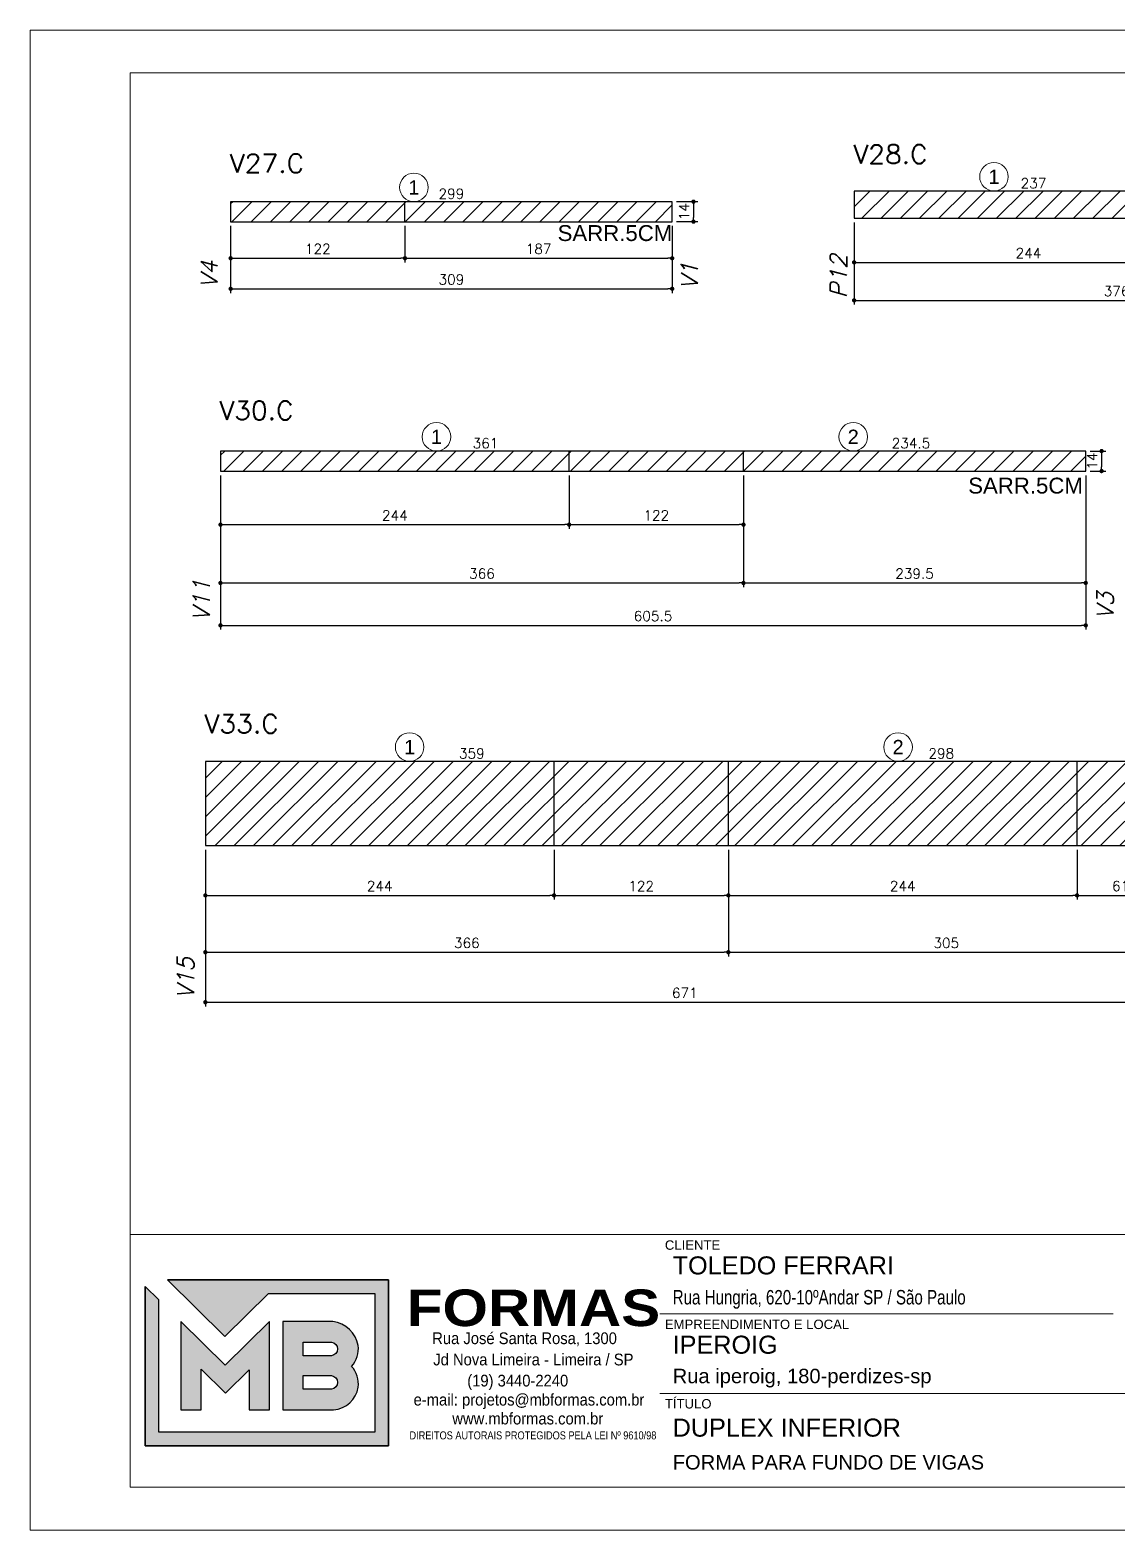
# Model space of a CAD drawing. Extents: x -20676 to 4767, y -817 to 14270.
# Drawn here: x -17506 to -16746, y 5232 to 6282 of the extents above; entities that cross this region are included whole.
import ezdxf
from ezdxf.enums import TextEntityAlignment as Align

# ---------------------------------------------------------------- set-up
doc = ezdxf.new("R2010")
doc.units = 0
doc.header["$PDMODE"] = 2
doc.header["$PDSIZE"] = 10
doc.layers.get('0').update_dxf_attribs({"lineweight": 13})
doc.layers.get('Defpoints').update_dxf_attribs({"lineweight": 13})
for name, color, linetype in [('Cota Sarrafo', 180, 'Continuous'), ('MB_LOGO', 254, 'Continuous'), ('Painéis', 200, 'Continuous'), ('TEXTO_GERAL', 7, 'Continuous')]:
    doc.layers.add(name, color=color, linetype=linetype)
for name, color, linetype, lineweight in [('cotas', 4, 'Continuous', 13), ('FOLHA MB', 7, 'Continuous', 13), ('REAPROVEITAMENTO', 1, 'Continuous', 13), ('Romaneio', 1, 'Continuous', 13), ('texto de viga', 7, 'Continuous', 13)]:
    doc.layers.add(name, color=color, linetype=linetype, lineweight=lineweight)
doc.styles.add('ARIAL', font='arial.ttf', dxfattribs={"oblique": 15, "height": 25})
doc.styles.add('MB_C01', font='arial.ttf', dxfattribs={"height": 1.3})
doc.styles.add('MB_C02', font='arial.ttf', dxfattribs={"height": 2})
doc.styles.add('MB_C03', font='arial.ttf', dxfattribs={"height": 2.5})
doc.styles.add('MB_C04', font='arial.ttf', dxfattribs={"height": 6})
doc.styles.add('MB_LOGO', font='ariblk.ttf', dxfattribs={"height": 75})
doc.styles.add('MB_TEXT', font='ARIALN.TTF', dxfattribs={"height": 10})
doc.styles.add('REGUA-120', font='ROMANS.shx', dxfattribs={"height": 15})
doc.styles.add('ROMANS', font='romans.shx')
doc.dimstyles.new('PAINEL', dxfattribs={"dimtxt": 7, "dimasz": 3, "dimexe": 3, "dimexo": 3, "dimgap": 3, "dimtad": 1, "dimdec": 1, "dimzin": 12, "dimdsep": 46, "dimtxsty": 'ROMANS', "dimblk": 'DOT', "dimcen": 0, "dimclrd": 4, "dimclre": 4, "dimclrt": 240, "dimadec": 1, "dimazin": 3, "dimtfac": 1, "dimtdec": 1, "dimtmove": 0, "dimatfit": 3, "dimfxl": 0, "dimtolj": 1, "dimtzin": 12, "dimarcsym": 0})
doc.dimstyles.new('projeto2', dxfattribs={"dimtxt": 7, "dimasz": 5, "dimexe": 1.25, "dimexo": 2.5, "dimgap": 2, "dimtad": 1, "dimdec": 1, "dimdsep": 46, "dimtxsty": 'ROMANS', "dimblk": 'OBLIQUE', "dimcen": 10, "dimdle": 1, "dimse1": 1, "dimse2": 1, "dimsd1": 1, "dimsd2": 1, "dimclrd": 256, "dimclre": 256, "dimclrt": 3, "dimadec": 0, "dimazin": 0, "dimtfac": 1, "dimtdec": 1, "dimtmove": 0, "dimatfit": 3, "dimldrblk": 'OBLIQUE', "dimfxl": 0, "dimlwd": -1, "dimlwe": -1, "dimarcsym": 0})

# ---------------------------------------------------------------- blocks, each defined once
blk = doc.blocks.new('LOGO2')
at = {"layer": 'MB_LOGO', "linetype": 'Continuous'}
h = blk.add_hatch(color=256, dxfattribs=at)
h.dxf.hatch_style = 1
h.set_gradient(color1=(242, 132, 69), color2=(247, 180, 141), rotation=90, tint=1)
h.paths.add_polyline_path([(7.48, 9.64), (10.45, 12.57), (17.71, 12.57), (17.71, 3.12), (2.97, 3.12), (2.97, 12.14), (2.04, 13.06), (2.04, 2.19), (18.64, 2.19), (18.64, 13.5), (3.56, 13.5)])
h = blk.add_hatch(color=256, dxfattribs=at)
h.dxf.hatch_style = 1
h.set_gradient(color1=(242, 132, 69), color2=(247, 180, 141), rotation=90, tint=1)
h.paths.add_polyline_path([(10.52, 4.64), (10.52, 10.66), (7.5, 7.68), (4.47, 10.66), (4.47, 4.64), (5.86, 4.64), (5.86, 7.4), (7.51, 5.78), (9.13, 7.37), (9.13, 4.64)])
h = blk.add_hatch(color=256, dxfattribs=at)
h.dxf.hatch_style = 1
h.set_gradient(color1=(242, 132, 69), color2=(247, 180, 141), rotation=90, tint=1)
h.paths.add_polyline_path([(11.42, 10.66), (11.42, 4.64), (14.89, 4.64, 0.350532), (16.57, 6.18, 0.219217), (16.12, 7.6, 0.21502), (16.57, 9.03, 0.319901), (14.85, 10.66)])
h.paths.add_polyline_path([(14.75, 8.33), (12.82, 8.33), (12.82, 9.26), (14.63, 9.26, -1)], flags=16)
h.paths.add_polyline_path([(14.75, 6.04), (12.82, 6.04), (12.82, 6.97), (14.63, 6.97, -1)], flags=16)
blk.add_lwpolyline([(3.56, 13.5), (18.64, 13.5), (18.64, 2.19), (2.04, 2.19), (2.04, 13.06)], dxfattribs=at)
at = {"layer": 'MB_LOGO', "color": 31, "linetype": 'Continuous', "true_color": 0xf7b48d}
for points in [[(10.45, 12.57), (17.71, 12.57), (17.71, 3.12), (2.97, 3.12), (2.97, 12.14), (2.04, 13.06), (2.04, 2.19), (18.64, 2.19), (18.64, 13.5), (3.56, 13.5), (7.48, 9.64)], [(4.47, 10.66), (4.47, 4.64), (5.86, 4.64), (5.86, 7.4), (7.51, 5.78), (9.13, 7.37), (9.13, 4.64), (10.52, 4.64), (10.52, 10.66), (7.5, 7.68)]]:
    blk.add_lwpolyline(points, close=True, dxfattribs=at)
for points in [[(16.57, 9.03, 0.319901), (14.85, 10.66), (11.42, 10.66), (11.42, 4.64), (14.89, 4.64, 0.350532), (16.57, 6.18, 0.219217), (16.12, 7.6, 0.21502)], [(12.82, 9.26), (14.75, 9.26, -0.880235), (14.75, 8.33), (12.82, 8.33)], [(12.82, 6.97), (14.75, 6.97, -0.880235), (14.75, 6.04), (12.82, 6.04)]]:
    blk.add_lwpolyline(points, format="xyb", close=True, dxfattribs=at)
at = {"layer": 'MB_LOGO', "color": 0, "linetype": 'Continuous', "style": 'MB_LOGO'}
blk.add_text('FORMAS', height=2.496, dxfattribs=at).set_placement((19.88, 10.35))
at = {"layer": 'MB_LOGO', "color": 0, "style": 'MB_TEXT', "width": 1.1}
for s, p in [('Rua José Santa Rosa, 1300', (21.62, 9.12)), ('Jd Nova Limeira - Limeira / SP', (21.69, 7.67)), ('(19) 3440-2240', (24.01, 6.23)), ('e-mail: projetos@mbformas.com.br', (20.35, 4.93)), ('www.mbformas.com.br', (22.99, 3.64))]:
    blk.add_text(s, height=0.7993, dxfattribs=at).set_placement(p)
at = {"layer": 'MB_LOGO', "color": 252, "style": 'MB_TEXT'}
blk.add_text('DIREITOS AUTORAIS PROTEGIDOS PELA LEI Nº 9610/98', height=0.546, dxfattribs=at).set_placement((20.07, 2.62))
blk = doc.blocks.new('A$Ceb89ac90')
at = {"color": 1}
for p, q in [((1086.3, 356.7), (70, 356.7)), ((758, 301.2), (440.7, 301.2)), ((914.6, 245.6), (440.7, 245.6))]:
    blk.add_line(p, q, dxfattribs=at)
for points in [[(0, 1199.9), (0, 149.9), (1485, 149.9), (1485, 1199.9)], [(70, 1169.9), (70, 179.9), (1455, 179.9), (1455, 1169.9)]]:
    blk.add_lwpolyline(points, close=True, dxfattribs=at)
at = {"xscale": 10.25810868844649, "yscale": 10.25810868844649, "zscale": 10.25810868844649}
blk.add_blockref('LOGO2', (59.7, 186.5), dxfattribs=at)
at = {"color": 6, "style": 'MB_C01'}
for s, height, p in [('CLIENTE', 6.57, (444.3, 346.1)), ('EMPREENDIMENTO E LOCAL', 6.566, (444.3, 290.6)), ('TÍTULO', 6.57, (444.3, 235))]:
    blk.add_text(s, height=height, dxfattribs=at).set_placement(p)
at = {"color": 5}
for tag, p, height, style in [('REV_05', (1103.1, 338.1), 10.1, 'MB_C02'), ('DATA_REV_05', (1151.5, 337.9), 10.1, 'MB_C02'), ('INFO_REV_05', (1228.1, 337.9), 10.1, 'MB_C02'), ('CLIENTE', (449.7, 328.8), 12.6, 'MB_C03'), ('FASE', (924.6, 320.5), 10.1, 'MB_C02'), ('REV_04', (1103.1, 312.8), 10.1, 'MB_C02'), ('DATA_REV_04', (1151.5, 312.7), 10.1, 'MB_C02'), ('INFO_REV_04', (1228.1, 312.7), 10.1, 'MB_C02'), ('PROJETISTA', (768, 285.1), 10.1, 'MB_C02'), ('DATA', (924.6, 285.1), 10.1, 'MB_C02'), ('REV_03', (1103.1, 287.6), 10.1, 'MB_C02'), ('DATA_REV_03', (1151.5, 287.4), 10.1, 'MB_C02'), ('INFO_REV_03', (1228.1, 287.4), 10.1, 'MB_C02'), ('OBRA', (449.7, 273.3), 12.6, 'MB_C03'), ('REV_02', (1103.1, 262.3), 10.1, 'MB_C02'), ('DATA_REV_02', (1151.5, 262.1), 10.1, 'MB_C02'), ('INFO_REV_02', (1228.1, 262.1), 10.1, 'MB_C02'), ('ESC', (924.6, 251.8), 10.1, 'MB_C02'), ('COR', (1010.5, 251.8), 10.1, 'MB_C02'), ('REV_01', (1103.1, 237.1), 10.1, 'MB_C02'), ('DATA_REV_01', (1151.5, 236.9), 10.1, 'MB_C02'), ('INFO_REV_01', (1228.1, 236.9), 10.1, 'MB_C02'), ('PAVIMENTO', (449.7, 215.3), 12.6, 'MB_C03'), ('FL', (1018.1, 194.7), 30.3, 'MB_C04'), ('REV_00', (1103.1, 211.8), 10.1, 'MB_C02'), ('DATA_REV_00', (1151.5, 211.6), 10.1, 'MB_C02'), ('EMISSÃO_INICIAL', (1228.1, 211.6), 10.1, 'MB_C02'), ('REV', (944.1, 205), 12.6, 'MB_C03')]:
    blk.add_attdef(tag, p, '', height=height, dxfattribs=dict(at, style=style))
at = {"color": 6, "style": 'MB_C02'}
for tag, p in [('ENDEREÇO_CLIENTE', (449.7, 307.8)), ('ENDEREÇO_OBRA', (449.7, 252.7)), ('TIPO_DE_PROJETO', (449.7, 192.3))]:
    blk.add_attdef(tag, p, '', height=10.1, dxfattribs=at)
blk = doc.blocks.new('_Dot')
at = {"color": 0, "linetype": 'ByBlock', "lineweight": -2}
blk.add_line((-0.5, 0), (-1, 0), dxfattribs=at)
at = {"color": 0, "linetype": 'ByBlock', "const_width": 0.5}
blk.add_lwpolyline([(-0.25, 0, 1), (0.25, 0, 1)], format="xyb", close=True, dxfattribs=at)
blk = doc.blocks.new('*D1897')
at = {"layer": 'cotas', "color": 4, "lineweight": -2, "transparency": 16777216}
for p, q in [((-17366, 6145.1), (-17366, 6098.1)), ((-17057, 6145.1), (-17057, 6098.1)), ((-17363, 6101.1), (-17060, 6101.1))]:
    blk.add_line(p, q, dxfattribs=at)
at = {"layer": 'Defpoints', "color": 0, "transparency": 16777216}
for p in [(-17366, 6148.1), (-17057, 6148.1), (-17057, 6101.1)]:
    blk.add_point(p, dxfattribs=at)
at = {"layer": 'cotas', "color": 4, "lineweight": -2, "transparency": 16777216, "xscale": 3, "yscale": 3, "zscale": 3, "rotation": 180}
blk.add_blockref('_Dot', (-17366, 6101.1), dxfattribs=at)
at = {"layer": 'cotas', "color": 4, "lineweight": -2, "transparency": 16777216, "xscale": 3, "yscale": 3, "zscale": 3}
blk.add_blockref('_Dot', (-17057, 6101.1), dxfattribs=at)
at = {"layer": 'cotas', "color": 240, "transparency": 16777216, "insert": (-17211.5, 6107.6), "char_height": 7, "attachment_point": 5, "style": 'ROMANS'}
blk.add_mtext('\\A1;309', dxfattribs=at)
blk = doc.blocks.new('*D1898')
at = {"layer": 'cotas', "color": 4, "lineweight": -2, "transparency": 16777216}
for p, q in [((-17054, 6162.1), (-17039.1, 6162.1)), ((-17042.1, 6159.1), (-17042.1, 6151.1)), ((-17054, 6148.1), (-17039.1, 6148.1))]:
    blk.add_line(p, q, dxfattribs=at)
at = {"layer": 'Defpoints', "color": 0, "transparency": 16777216}
for p in [(-17057, 6162.1), (-17057, 6148.1), (-17042.1, 6148.1)]:
    blk.add_point(p, dxfattribs=at)
at = {"layer": 'cotas', "color": 4, "lineweight": -2, "transparency": 16777216, "xscale": 3, "yscale": 3, "zscale": 3}
for p, rotation in [((-17042.1, 6162.1), 90), ((-17042.1, 6148.1), 270)]:
    blk.add_blockref('_Dot', p, dxfattribs=dict(at, rotation=rotation))
at = {"layer": 'cotas', "color": 240, "transparency": 16777216, "insert": (-17048.6, 6155.1), "char_height": 7, "attachment_point": 5, "rotation": 90, "style": 'ROMANS'}
blk.add_mtext('\\A1;14', dxfattribs=at)
blk = doc.blocks.new('*D1899')
at = {"layer": 'cotas', "color": 4, "lineweight": -2, "transparency": 16777216}
for p, q in [((-17366, 6145.1), (-17366, 6119.5)), ((-17244, 6145.1), (-17244, 6119.5)), ((-17363, 6122.5), (-17247, 6122.5))]:
    blk.add_line(p, q, dxfattribs=at)
at = {"layer": 'Defpoints', "color": 0, "transparency": 16777216}
for p in [(-17366, 6148.1), (-17244, 6148.1), (-17244, 6122.5)]:
    blk.add_point(p, dxfattribs=at)
at = {"layer": 'cotas', "color": 4, "lineweight": -2, "transparency": 16777216, "xscale": 3, "yscale": 3, "zscale": 3, "rotation": 180}
blk.add_blockref('_Dot', (-17366, 6122.5), dxfattribs=at)
at = {"layer": 'cotas', "color": 4, "lineweight": -2, "transparency": 16777216, "xscale": 3, "yscale": 3, "zscale": 3}
blk.add_blockref('_Dot', (-17244, 6122.5), dxfattribs=at)
at = {"layer": 'cotas', "color": 240, "transparency": 16777216, "insert": (-17305, 6129), "char_height": 7, "attachment_point": 5, "style": 'ROMANS'}
blk.add_mtext('\\A1;122', dxfattribs=at)
blk = doc.blocks.new('*D1900')
at = {"layer": 'cotas', "color": 4, "lineweight": -2, "transparency": 16777216}
for p, q in [((-17244, 6145.1), (-17244, 6119.5)), ((-17057, 6145.1), (-17057, 6119.5)), ((-17241, 6122.5), (-17060, 6122.5))]:
    blk.add_line(p, q, dxfattribs=at)
at = {"layer": 'Defpoints', "color": 0, "transparency": 16777216}
for p in [(-17244, 6148.1), (-17057, 6148.1), (-17057, 6122.5)]:
    blk.add_point(p, dxfattribs=at)
at = {"layer": 'cotas', "color": 4, "lineweight": -2, "transparency": 16777216, "xscale": 3, "yscale": 3, "zscale": 3, "rotation": 180}
blk.add_blockref('_Dot', (-17244, 6122.5), dxfattribs=at)
at = {"layer": 'cotas', "color": 4, "lineweight": -2, "transparency": 16777216, "xscale": 3, "yscale": 3, "zscale": 3}
blk.add_blockref('_Dot', (-17057, 6122.5), dxfattribs=at)
at = {"layer": 'cotas', "color": 240, "transparency": 16777216, "insert": (-17150.5, 6129), "char_height": 7, "attachment_point": 5, "style": 'ROMANS'}
blk.add_mtext('\\A1;187', dxfattribs=at)
blk = doc.blocks.new('*D1901')
at = {"layer": 'Defpoints', "color": 0, "transparency": 16777216}
for p in [(-17361, 6162.1), (-17062, 6162.1), (-17062, 6162.1)]:
    blk.add_point(p, dxfattribs=at)
at = {"layer": 'Cota Sarrafo', "color": 3, "transparency": 16777216, "insert": (-17211.5, 6167.6), "char_height": 7, "attachment_point": 5, "style": 'ROMANS'}
blk.add_mtext('299', dxfattribs=at)
blk = doc.blocks.new('_OBLIQUE')
at = {"color": 0, "linetype": 'ByBlock', "lineweight": -2}
for p, q in [((0, 0), (-1, 0)), ((-0.5, -0.5), (0.5, 0.5))]:
    blk.add_line(p, q, dxfattribs=at)
blk = doc.blocks.new('*D1908')
at = {"layer": 'cotas', "color": 4, "lineweight": -2, "transparency": 16777216}
for p, q in [((-16929.7, 6147.5), (-16929.7, 6090)), ((-16553.2, 6147.5), (-16553.2, 6090)), ((-16926.7, 6093), (-16556.2, 6093))]:
    blk.add_line(p, q, dxfattribs=at)
at = {"layer": 'Defpoints', "color": 0, "transparency": 16777216}
for p in [(-16929.7, 6150.5), (-16553.2, 6150.5), (-16553.2, 6093)]:
    blk.add_point(p, dxfattribs=at)
at = {"layer": 'cotas', "color": 4, "lineweight": -2, "transparency": 16777216, "xscale": 3, "yscale": 3, "zscale": 3, "rotation": 180}
blk.add_blockref('_Dot', (-16929.7, 6093), dxfattribs=at)
at = {"layer": 'cotas', "color": 4, "lineweight": -2, "transparency": 16777216, "xscale": 3, "yscale": 3, "zscale": 3}
blk.add_blockref('_Dot', (-16553.2, 6093), dxfattribs=at)
at = {"layer": 'cotas', "color": 240, "transparency": 16777216, "insert": (-16741.5, 6099.5), "char_height": 7, "attachment_point": 5, "style": 'ROMANS'}
blk.add_mtext('\\A1;376.5', dxfattribs=at)
blk = doc.blocks.new('*D1909')
at = {"layer": 'cotas', "color": 4, "lineweight": -2, "transparency": 16777216}
for p, q in [((-16929.7, 6147.5), (-16929.7, 6116.6)), ((-16685.7, 6147.5), (-16685.7, 6116.6)), ((-16926.7, 6119.6), (-16688.7, 6119.6))]:
    blk.add_line(p, q, dxfattribs=at)
at = {"layer": 'Defpoints', "color": 0, "transparency": 16777216}
for p in [(-16929.7, 6150.5), (-16685.7, 6150.5), (-16685.7, 6119.6)]:
    blk.add_point(p, dxfattribs=at)
at = {"layer": 'cotas', "color": 4, "lineweight": -2, "transparency": 16777216, "xscale": 3, "yscale": 3, "zscale": 3, "rotation": 180}
blk.add_blockref('_Dot', (-16929.7, 6119.6), dxfattribs=at)
at = {"layer": 'cotas', "color": 4, "lineweight": -2, "transparency": 16777216, "xscale": 3, "yscale": 3, "zscale": 3}
blk.add_blockref('_Dot', (-16685.7, 6119.6), dxfattribs=at)
at = {"layer": 'cotas', "color": 240, "transparency": 16777216, "insert": (-16807.7, 6126.1), "char_height": 7, "attachment_point": 5, "style": 'ROMANS'}
blk.add_mtext('\\A1;244', dxfattribs=at)
blk = doc.blocks.new('*D1912')
at = {"layer": 'Defpoints', "color": 0, "transparency": 16777216}
for p in [(-16922.7, 6169.5), (-16685.7, 6169.5), (-16685.7, 6169.5)]:
    blk.add_point(p, dxfattribs=at)
at = {"layer": 'Cota Sarrafo', "color": 3, "transparency": 16777216, "insert": (-16804.2, 6175), "char_height": 7, "attachment_point": 5, "style": 'ROMANS'}
blk.add_mtext('237', dxfattribs=at)
blk = doc.blocks.new('*D1917')
at = {"layer": 'cotas', "color": 4, "lineweight": -2, "transparency": 16777216}
for p, q in [((-17373.1, 5970.5), (-17373.1, 5862.5)), ((-16767.6, 5970.5), (-16767.6, 5862.5)), ((-17370.1, 5865.5), (-16770.6, 5865.5))]:
    blk.add_line(p, q, dxfattribs=at)
at = {"layer": 'Defpoints', "color": 0, "transparency": 16777216}
for p in [(-17373.1, 5973.5), (-16767.6, 5973.5), (-16767.6, 5865.5)]:
    blk.add_point(p, dxfattribs=at)
at = {"layer": 'cotas', "color": 4, "lineweight": -2, "transparency": 16777216, "xscale": 3, "yscale": 3, "zscale": 3, "rotation": 180}
blk.add_blockref('_Dot', (-17373.1, 5865.5), dxfattribs=at)
at = {"layer": 'cotas', "color": 4, "lineweight": -2, "transparency": 16777216, "xscale": 3, "yscale": 3, "zscale": 3}
blk.add_blockref('_Dot', (-16767.6, 5865.5), dxfattribs=at)
at = {"layer": 'cotas', "color": 240, "transparency": 16777216, "insert": (-17070.4, 5872), "char_height": 7, "attachment_point": 5, "style": 'ROMANS'}
blk.add_mtext('\\A1;605.5', dxfattribs=at)
blk = doc.blocks.new('*D1918')
at = {"layer": 'cotas', "color": 4, "lineweight": -2, "transparency": 16777216}
for p, q in [((-16764.6, 5987.5), (-16753.5, 5987.5)), ((-16756.5, 5984.5), (-16756.5, 5976.5)), ((-16764.6, 5973.5), (-16753.5, 5973.5))]:
    blk.add_line(p, q, dxfattribs=at)
at = {"layer": 'Defpoints', "color": 0, "transparency": 16777216}
for p in [(-16767.6, 5987.5), (-16767.6, 5973.5), (-16756.5, 5973.5)]:
    blk.add_point(p, dxfattribs=at)
at = {"layer": 'cotas', "color": 4, "lineweight": -2, "transparency": 16777216, "xscale": 3, "yscale": 3, "zscale": 3}
for p, rotation in [((-16756.5, 5987.5), 90), ((-16756.5, 5973.5), 270)]:
    blk.add_blockref('_Dot', p, dxfattribs=dict(at, rotation=rotation))
at = {"layer": 'cotas', "color": 240, "transparency": 16777216, "insert": (-16763, 5980.5), "char_height": 7, "attachment_point": 5, "rotation": 90, "style": 'ROMANS'}
blk.add_mtext('\\A1;14', dxfattribs=at)
blk = doc.blocks.new('*D1919')
at = {"layer": 'cotas', "color": 4, "lineweight": -2, "transparency": 16777216}
for p, q in [((-17373.1, 5970.5), (-17373.1, 5933)), ((-17129.1, 5970.5), (-17129.1, 5933)), ((-17370.1, 5936), (-17132.1, 5936))]:
    blk.add_line(p, q, dxfattribs=at)
at = {"layer": 'Defpoints', "color": 0, "transparency": 16777216}
for p in [(-17373.1, 5973.5), (-17129.1, 5973.5), (-17129.1, 5936)]:
    blk.add_point(p, dxfattribs=at)
at = {"layer": 'cotas', "color": 4, "lineweight": -2, "transparency": 16777216, "xscale": 3, "yscale": 3, "zscale": 3, "rotation": 180}
blk.add_blockref('_Dot', (-17373.1, 5936), dxfattribs=at)
at = {"layer": 'cotas', "color": 4, "lineweight": -2, "transparency": 16777216, "xscale": 3, "yscale": 3, "zscale": 3}
blk.add_blockref('_Dot', (-17129.1, 5936), dxfattribs=at)
at = {"layer": 'cotas', "color": 240, "transparency": 16777216, "insert": (-17251.1, 5942.5), "char_height": 7, "attachment_point": 5, "style": 'ROMANS'}
blk.add_mtext('\\A1;244', dxfattribs=at)
blk = doc.blocks.new('*D1920')
at = {"layer": 'cotas', "color": 4, "lineweight": -2, "transparency": 16777216}
for p, q in [((-17129.1, 5970.5), (-17129.1, 5933)), ((-17007.1, 5970.5), (-17007.1, 5933)), ((-17126.1, 5936), (-17010.1, 5936))]:
    blk.add_line(p, q, dxfattribs=at)
at = {"layer": 'Defpoints', "color": 0, "transparency": 16777216}
for p in [(-17129.1, 5973.5), (-17007.1, 5973.5), (-17007.1, 5936)]:
    blk.add_point(p, dxfattribs=at)
at = {"layer": 'cotas', "color": 4, "lineweight": -2, "transparency": 16777216, "xscale": 3, "yscale": 3, "zscale": 3, "rotation": 180}
blk.add_blockref('_Dot', (-17129.1, 5936), dxfattribs=at)
at = {"layer": 'cotas', "color": 4, "lineweight": -2, "transparency": 16777216, "xscale": 3, "yscale": 3, "zscale": 3}
blk.add_blockref('_Dot', (-17007.1, 5936), dxfattribs=at)
at = {"layer": 'cotas', "color": 240, "transparency": 16777216, "insert": (-17068.1, 5942.5), "char_height": 7, "attachment_point": 5, "style": 'ROMANS'}
blk.add_mtext('\\A1;122', dxfattribs=at)
blk = doc.blocks.new('*D1921')
at = {"layer": 'cotas', "color": 4, "lineweight": -2, "transparency": 16777216}
for p, q in [((-17007.1, 5970.5), (-17007.1, 5892.2)), ((-16767.6, 5970.5), (-16767.6, 5892.2)), ((-17004.1, 5895.2), (-16770.6, 5895.2))]:
    blk.add_line(p, q, dxfattribs=at)
at = {"layer": 'Defpoints', "color": 0, "transparency": 16777216}
for p in [(-17007.1, 5973.5), (-16767.6, 5973.5), (-16767.6, 5895.2)]:
    blk.add_point(p, dxfattribs=at)
at = {"layer": 'cotas', "color": 4, "lineweight": -2, "transparency": 16777216, "xscale": 3, "yscale": 3, "zscale": 3, "rotation": 180}
blk.add_blockref('_Dot', (-17007.1, 5895.2), dxfattribs=at)
at = {"layer": 'cotas', "color": 4, "lineweight": -2, "transparency": 16777216, "xscale": 3, "yscale": 3, "zscale": 3}
blk.add_blockref('_Dot', (-16767.6, 5895.2), dxfattribs=at)
at = {"layer": 'cotas', "color": 240, "transparency": 16777216, "insert": (-16887.4, 5901.7), "char_height": 7, "attachment_point": 5, "style": 'ROMANS'}
blk.add_mtext('\\A1;239.5', dxfattribs=at)
blk = doc.blocks.new('*D1922')
at = {"layer": 'cotas', "color": 4, "lineweight": -2, "transparency": 16777216}
for p, q in [((-17373.1, 5970.5), (-17373.1, 5892.2)), ((-17007.1, 5970.5), (-17007.1, 5892.2)), ((-17370.1, 5895.2), (-17010.1, 5895.2))]:
    blk.add_line(p, q, dxfattribs=at)
at = {"layer": 'Defpoints', "color": 0, "transparency": 16777216}
for p in [(-17373.1, 5973.5), (-17007.1, 5973.5), (-17007.1, 5895.2)]:
    blk.add_point(p, dxfattribs=at)
at = {"layer": 'cotas', "color": 4, "lineweight": -2, "transparency": 16777216, "xscale": 3, "yscale": 3, "zscale": 3, "rotation": 180}
blk.add_blockref('_Dot', (-17373.1, 5895.2), dxfattribs=at)
at = {"layer": 'cotas', "color": 4, "lineweight": -2, "transparency": 16777216, "xscale": 3, "yscale": 3, "zscale": 3}
blk.add_blockref('_Dot', (-17007.1, 5895.2), dxfattribs=at)
at = {"layer": 'cotas', "color": 240, "transparency": 16777216, "insert": (-17190.1, 5901.7), "char_height": 7, "attachment_point": 5, "style": 'ROMANS'}
blk.add_mtext('\\A1;366', dxfattribs=at)
blk = doc.blocks.new('*D1923')
at = {"layer": 'Defpoints', "color": 0, "transparency": 16777216}
for p in [(-17368.1, 5987.5), (-17007.1, 5987.5), (-17007.1, 5987.5)]:
    blk.add_point(p, dxfattribs=at)
at = {"layer": 'Cota Sarrafo', "color": 3, "transparency": 16777216, "insert": (-17187.6, 5993), "char_height": 7, "attachment_point": 5, "style": 'ROMANS'}
blk.add_mtext('361', dxfattribs=at)
blk = doc.blocks.new('*D1924')
at = {"layer": 'Defpoints', "color": 0, "transparency": 16777216}
for p in [(-17007.1, 5987.5), (-16772.6, 5987.5), (-16772.6, 5987.5)]:
    blk.add_point(p, dxfattribs=at)
at = {"layer": 'Cota Sarrafo', "color": 3, "transparency": 16777216, "insert": (-16889.9, 5993), "char_height": 7, "attachment_point": 5, "style": 'ROMANS'}
blk.add_mtext('234.5', dxfattribs=at)
blk = doc.blocks.new('*D1967')
at = {"layer": 'Defpoints', "color": 0, "transparency": 16777216}
for p in [(-17383.7, 5711.3), (-16712.7, 5711.3), (-16712.7, 5601.7)]:
    blk.add_point(p, dxfattribs=at)
at = {"layer": 'Painéis', "color": 4, "lineweight": -2, "transparency": 16777216}
for p, q in [((-17383.7, 5708.3), (-17383.7, 5598.7)), ((-16712.7, 5708.3), (-16712.7, 5598.7)), ((-17380.7, 5601.7), (-16715.7, 5601.7))]:
    blk.add_line(p, q, dxfattribs=at)
at = {"layer": 'Painéis', "color": 4, "lineweight": -2, "transparency": 16777216, "xscale": 3, "yscale": 3, "zscale": 3, "rotation": 180}
blk.add_blockref('_Dot', (-17383.7, 5601.7), dxfattribs=at)
at = {"layer": 'Painéis', "color": 4, "lineweight": -2, "transparency": 16777216, "xscale": 3, "yscale": 3, "zscale": 3}
blk.add_blockref('_Dot', (-16712.7, 5601.7), dxfattribs=at)
at = {"layer": 'Painéis', "color": 240, "transparency": 16777216, "insert": (-17048.2, 5608.2), "char_height": 7, "attachment_point": 5, "style": 'ROMANS'}
blk.add_mtext('\\A1;671', dxfattribs=at)
blk = doc.blocks.new('*D1970')
at = {"layer": 'Defpoints', "color": 0, "transparency": 16777216}
for p in [(-17383.7, 5711.3), (-17139.7, 5711.3), (-17139.7, 5676.5)]:
    blk.add_point(p, dxfattribs=at)
at = {"layer": 'Painéis', "color": 4, "lineweight": -2, "transparency": 16777216}
for p, q in [((-17383.7, 5708.3), (-17383.7, 5673.5)), ((-17139.7, 5708.3), (-17139.7, 5673.5)), ((-17380.7, 5676.5), (-17142.7, 5676.5))]:
    blk.add_line(p, q, dxfattribs=at)
at = {"layer": 'Painéis', "color": 4, "lineweight": -2, "transparency": 16777216, "xscale": 3, "yscale": 3, "zscale": 3, "rotation": 180}
blk.add_blockref('_Dot', (-17383.7, 5676.5), dxfattribs=at)
at = {"layer": 'Painéis', "color": 4, "lineweight": -2, "transparency": 16777216, "xscale": 3, "yscale": 3, "zscale": 3}
blk.add_blockref('_Dot', (-17139.7, 5676.5), dxfattribs=at)
at = {"layer": 'Painéis', "color": 240, "transparency": 16777216, "insert": (-17261.7, 5683), "char_height": 7, "attachment_point": 5, "style": 'ROMANS'}
blk.add_mtext('\\A1;244', dxfattribs=at)
blk = doc.blocks.new('*D1971')
at = {"layer": 'Defpoints', "color": 0, "transparency": 16777216}
for p in [(-17139.7, 5711.3), (-17017.7, 5711.3), (-17017.7, 5676.5)]:
    blk.add_point(p, dxfattribs=at)
at = {"layer": 'Painéis', "color": 4, "lineweight": -2, "transparency": 16777216}
for p, q in [((-17139.7, 5708.3), (-17139.7, 5673.5)), ((-17017.7, 5708.3), (-17017.7, 5673.5)), ((-17136.7, 5676.5), (-17020.7, 5676.5))]:
    blk.add_line(p, q, dxfattribs=at)
at = {"layer": 'Painéis', "color": 4, "lineweight": -2, "transparency": 16777216, "xscale": 3, "yscale": 3, "zscale": 3, "rotation": 180}
blk.add_blockref('_Dot', (-17139.7, 5676.5), dxfattribs=at)
at = {"layer": 'Painéis', "color": 4, "lineweight": -2, "transparency": 16777216, "xscale": 3, "yscale": 3, "zscale": 3}
blk.add_blockref('_Dot', (-17017.7, 5676.5), dxfattribs=at)
at = {"layer": 'Painéis', "color": 240, "transparency": 16777216, "insert": (-17078.7, 5683), "char_height": 7, "attachment_point": 5, "style": 'ROMANS'}
blk.add_mtext('\\A1;122', dxfattribs=at)
blk = doc.blocks.new('*D1972')
at = {"layer": 'Defpoints', "color": 0, "transparency": 16777216}
for p in [(-17017.7, 5711.3), (-16773.7, 5711.3), (-16773.7, 5676.5)]:
    blk.add_point(p, dxfattribs=at)
at = {"layer": 'Painéis', "color": 4, "lineweight": -2, "transparency": 16777216}
for p, q in [((-17017.7, 5708.3), (-17017.7, 5673.5)), ((-16773.7, 5708.3), (-16773.7, 5673.5)), ((-17014.7, 5676.5), (-16776.7, 5676.5))]:
    blk.add_line(p, q, dxfattribs=at)
at = {"layer": 'Painéis', "color": 4, "lineweight": -2, "transparency": 16777216, "xscale": 3, "yscale": 3, "zscale": 3, "rotation": 180}
blk.add_blockref('_Dot', (-17017.7, 5676.5), dxfattribs=at)
at = {"layer": 'Painéis', "color": 4, "lineweight": -2, "transparency": 16777216, "xscale": 3, "yscale": 3, "zscale": 3}
blk.add_blockref('_Dot', (-16773.7, 5676.5), dxfattribs=at)
at = {"layer": 'Painéis', "color": 240, "transparency": 16777216, "insert": (-16895.7, 5683), "char_height": 7, "attachment_point": 5, "style": 'ROMANS'}
blk.add_mtext('\\A1;244', dxfattribs=at)
blk = doc.blocks.new('*D1973')
at = {"layer": 'Defpoints', "color": 0, "transparency": 16777216}
for p in [(-16773.7, 5711.3), (-16712.7, 5711.3), (-16712.7, 5676.5)]:
    blk.add_point(p, dxfattribs=at)
at = {"layer": 'Painéis', "color": 4, "lineweight": -2, "transparency": 16777216}
for p, q in [((-16773.7, 5708.3), (-16773.7, 5673.5)), ((-16712.7, 5708.3), (-16712.7, 5673.5)), ((-16770.7, 5676.5), (-16715.7, 5676.5))]:
    blk.add_line(p, q, dxfattribs=at)
at = {"layer": 'Painéis', "color": 4, "lineweight": -2, "transparency": 16777216, "xscale": 3, "yscale": 3, "zscale": 3, "rotation": 180}
blk.add_blockref('_Dot', (-16773.7, 5676.5), dxfattribs=at)
at = {"layer": 'Painéis', "color": 4, "lineweight": -2, "transparency": 16777216, "xscale": 3, "yscale": 3, "zscale": 3}
blk.add_blockref('_Dot', (-16712.7, 5676.5), dxfattribs=at)
at = {"layer": 'Painéis', "color": 240, "transparency": 16777216, "insert": (-16743.2, 5683), "char_height": 7, "attachment_point": 5, "style": 'ROMANS'}
blk.add_mtext('\\A1;61', dxfattribs=at)
blk = doc.blocks.new('*D1974')
at = {"layer": 'Defpoints', "color": 0, "transparency": 16777216}
for p in [(-17383.7, 5711.3), (-17017.7, 5711.3), (-17017.7, 5636.7)]:
    blk.add_point(p, dxfattribs=at)
at = {"layer": 'Painéis', "color": 4, "lineweight": -2, "transparency": 16777216}
for p, q in [((-17383.7, 5708.3), (-17383.7, 5633.7)), ((-17017.7, 5708.3), (-17017.7, 5633.7)), ((-17380.7, 5636.7), (-17020.7, 5636.7))]:
    blk.add_line(p, q, dxfattribs=at)
at = {"layer": 'Painéis', "color": 4, "lineweight": -2, "transparency": 16777216, "xscale": 3, "yscale": 3, "zscale": 3, "rotation": 180}
blk.add_blockref('_Dot', (-17383.7, 5636.7), dxfattribs=at)
at = {"layer": 'Painéis', "color": 4, "lineweight": -2, "transparency": 16777216, "xscale": 3, "yscale": 3, "zscale": 3}
blk.add_blockref('_Dot', (-17017.7, 5636.7), dxfattribs=at)
at = {"layer": 'Painéis', "color": 240, "transparency": 16777216, "insert": (-17200.7, 5643.2), "char_height": 7, "attachment_point": 5, "style": 'ROMANS'}
blk.add_mtext('\\A1;366', dxfattribs=at)
blk = doc.blocks.new('*D1975')
at = {"layer": 'Defpoints', "color": 0, "transparency": 16777216}
for p in [(-17017.7, 5711.3), (-16712.7, 5711.3), (-16712.7, 5636.7)]:
    blk.add_point(p, dxfattribs=at)
at = {"layer": 'Painéis', "color": 4, "lineweight": -2, "transparency": 16777216}
for p, q in [((-17017.7, 5708.3), (-17017.7, 5633.7)), ((-16712.7, 5708.3), (-16712.7, 5633.7)), ((-17014.7, 5636.7), (-16715.7, 5636.7))]:
    blk.add_line(p, q, dxfattribs=at)
at = {"layer": 'Painéis', "color": 4, "lineweight": -2, "transparency": 16777216, "xscale": 3, "yscale": 3, "zscale": 3, "rotation": 180}
blk.add_blockref('_Dot', (-17017.7, 5636.7), dxfattribs=at)
at = {"layer": 'Painéis', "color": 4, "lineweight": -2, "transparency": 16777216, "xscale": 3, "yscale": 3, "zscale": 3}
blk.add_blockref('_Dot', (-16712.7, 5636.7), dxfattribs=at)
at = {"layer": 'Painéis', "color": 240, "transparency": 16777216, "insert": (-16865.2, 5643.2), "char_height": 7, "attachment_point": 5, "style": 'ROMANS'}
blk.add_mtext('\\A1;305', dxfattribs=at)
blk = doc.blocks.new('*D1976')
at = {"layer": 'Defpoints', "color": 0, "transparency": 16777216}
for p in [(-17376.7, 5770.3), (-17017.7, 5770.3), (-17017.7, 5770.3)]:
    blk.add_point(p, dxfattribs=at)
at = {"layer": 'Cota Sarrafo', "color": 3, "transparency": 16777216, "insert": (-17197.2, 5775.8), "char_height": 7, "attachment_point": 5, "style": 'ROMANS'}
blk.add_mtext('359', dxfattribs=at)
blk = doc.blocks.new('*D1977')
at = {"layer": 'Defpoints', "color": 0, "transparency": 16777216}
for p in [(-17017.7, 5770.3), (-16719.7, 5770.3), (-16719.7, 5770.3)]:
    blk.add_point(p, dxfattribs=at)
at = {"layer": 'Cota Sarrafo', "color": 3, "transparency": 16777216, "insert": (-16868.7, 5775.8), "char_height": 7, "attachment_point": 5, "style": 'ROMANS'}
blk.add_mtext('298', dxfattribs=at)

msp = doc.modelspace()

# ---------------------------------------------------------------- hatches: boundary and pattern name
at = {"layer": 'REAPROVEITAMENTO'}
h = msp.add_hatch(dxfattribs=at)
h.set_pattern_fill('ANSI31', color=256, scale=3, style=0)
h.paths.add_polyline_path([(-16553.23, 6169.52), (-16929.73, 6169.52), (-16929.73, 6150.52), (-16553.23, 6150.52)])
h = msp.add_hatch(dxfattribs=at)
h.set_pattern_fill('ANSI31', color=256, scale=3, style=0)
h.set_pattern_definition([(45, (19.112, 2316.396), (-6.735192, 6.735192), [])])
h.paths.add_polyline_path([(-17057, 6162.08), (-17366, 6162.08), (-17366, 6148.08), (-17057, 6148.08)])
h = msp.add_hatch(dxfattribs=at)
h.set_pattern_fill('ANSI31', color=256, scale=3, style=0)
h.paths.add_polyline_path([(-16767.61, 5987.49), (-17144.11, 5987.49), (-17163.11, 5987.49), (-17373.11, 5987.49), (-17373.11, 5973.49), (-16767.61, 5973.49)])
h = msp.add_hatch(dxfattribs=at)
h.set_pattern_fill('ANSI31', color=256, scale=3, style=0)
h.paths.add_polyline_path([(-16712.69, 5770.3), (-17383.69, 5770.3), (-17383.69, 5711.3), (-16712.69, 5711.3)])
h.paths.add_polyline_path([(-16624.5, 5770.3), (-16624.5, 5751.3), (-16643.5, 5751.3), (-16643.5, 5711.3), (-16468.5, 5711.3), (-16468.5, 5770.3)])

# ---------------------------------------------------------------- linework, layer by layer
at = {"layer": 'Painéis', "color": 6}
for p, q in [((-17244, 6148.08), (-17244, 6162.08)), ((-17129.11, 5973.49), (-17129.11, 5987.49)), ((-17007.11, 5973.49), (-17007.11, 5987.49)), ((-17139.69, 5711.3), (-17139.69, 5770.3)), ((-17017.69, 5711.3), (-17017.69, 5770.3)), ((-16773.69, 5711.3), (-16773.69, 5770.3))]:
    msp.add_line(p, q, dxfattribs=at)
for points in [[(-16553.23, 6169.52), (-16929.73, 6169.52), (-16929.73, 6150.52), (-16553.23, 6150.52)], [(-17057, 6162.08), (-17366, 6162.08), (-17366, 6148.08), (-17057, 6148.08)], [(-16767.61, 5987.49), (-17144.11, 5987.49), (-17163.11, 5987.49), (-17373.11, 5987.49), (-17373.11, 5973.49), (-16767.61, 5973.49)], [(-16712.69, 5770.3), (-17383.69, 5770.3), (-17383.69, 5711.3), (-16712.69, 5711.3)]]:
    msp.add_lwpolyline(points, close=True, dxfattribs=at)
at = {"layer": 'Romaneio'}
for centre in [(-16831.8, 6179.52), (-17237.76, 6172.08), (-17221.94, 5997.49), (-16930.29, 5997.49), (-17240.73, 5780.3), (-16898.9, 5780.3)]:
    msp.add_circle(centre, 10, dxfattribs=at)

# ---------------------------------------------------------------- block references
ref = msp.add_blockref('A$Ceb89ac90', (-17506.4, 5082.32))
ref.add_attrib('TIPO_DE_PROJETO', 'FORMA PARA FUNDO DE VIGAS', (-17056.67, 5274.6), dxfattribs={"color": 6, "height": 10.102, "style": 'MB_C02'})
ref.add_attrib('PAVIMENTO', 'DUPLEX INFERIOR', (-17056.67, 5297.62), dxfattribs={"color": 5, "height": 12.6276, "style": 'MB_C03'})
ref.add_attrib('ENDEREÇO_OBRA', 'Rua iperoig, 180-perdizes-sp', (-17056.67, 5335.01), dxfattribs={"color": 6, "height": 10.102, "style": 'MB_C02'})
ref.add_attrib('OBRA', 'IPEROIG', (-17056.67, 5355.66), dxfattribs={"color": 5, "height": 12.628, "style": 'MB_C03'})
ref.add_attrib('ENDEREÇO_CLIENTE', 'Rua Hungria, 620-10ºAndar SP / São Paulo', (-17056.67, 5390.15), dxfattribs={"color": 6, "height": 10.102, "style": 'MB_C02', "width": 0.75})
ref.add_attrib('CLIENTE', 'TOLEDO FERRARI', (-17056.67, 5411.16), dxfattribs={"color": 5, "height": 12.6276, "style": 'MB_C03'})

# ---------------------------------------------------------------- texts
at = {"layer": 'FOLHA MB', "color": 1, "style": 'ARIAL'}
for p in [(-17137.18, 6134.55), (-16849.85, 5957.78)]:
    msp.add_text('SARR.5CM', height=11.116, dxfattribs=at).set_placement(p)
at = {"layer": 'Romaneio', "color": 7, "style": 'ARIAL'}
for s, p in [('1', (-16831.8, 6179.52)), ('1', (-17237.76, 6172.08)), ('1', (-17221.94, 5997.49)), ('2', (-16930.29, 5997.49)), ('1', (-17240.73, 5780.3)), ('2', (-16898.9, 5780.3))]:
    msp.add_text(s, height=10, dxfattribs=at).set_placement(p, align=Align.MIDDLE_CENTER)
at = {"layer": 'texto de viga', "color": 215, "style": 'REGUA-120', "oblique": 15}
for s, p in [('P12', (-16934.74, 6094.41)), ('V4', (-17375.19, 6101.49)), ('V1', (-17038.98, 6100.47)), ('V11', (-17380.61, 5868.44)), ('V3', (-16748.08, 5869.63)), ('V15', (-17391.6, 5603.89))]:
    msp.add_text(s, height=11.752, rotation=90, dxfattribs=at).set_placement(p)
at = {"layer": 'TEXTO_GERAL', "style": 'REGUA-120', "width": 1.05}
for s, p in [('V27.C', (-17366.65, 6182.45)), ('V28.C', (-16930.31, 6188.79)), ('V30.C', (-17373.99, 6009.44)), ('V33.C', (-17384.38, 5790.12))]:
    msp.add_text(s, height=13, dxfattribs=at).set_placement(p)

# ---------------------------------------------------------------- dimensions: what is measured, and where the dimension line sits
at = {"layer": 'Cota Sarrafo'}
for base, p1, p2, picture, middle in [((-16685.73, 6169.52), (-16922.73, 6169.52), (-16685.73, 6169.52), '*D1912', (-16804.23, 6175.02)), ((-17062, 6162.08), (-17361, 6162.08), (-17062, 6162.08), '*D1901', (-17211.5, 6167.58)), ((-17007.11, 5987.49), (-17368.11, 5987.49), (-17007.11, 5987.49), '*D1923', (-17187.61, 5992.99)), ((-16772.61, 5987.49), (-17007.11, 5987.49), (-16772.61, 5987.49), '*D1924', (-16889.86, 5992.99)), ((-17017.69, 5770.3), (-17376.69, 5770.3), (-17017.69, 5770.3), '*D1976', (-17197.19, 5775.8)), ((-16719.69, 5770.3), (-17017.69, 5770.3), (-16719.69, 5770.3), '*D1977', (-16868.69, 5775.8))]:
    dim = msp.add_linear_dim(base=base, p1=p1, p2=p2, dimstyle='projeto2', dxfattribs=at)
    dim.commit()
    dim.dimension.update_dxf_attribs({"geometry": picture, "text_midpoint": middle})
at = {"layer": 'cotas', "color": 6}
for base, p1, p2, picture, middle in [((-17042.07, 6148.08), (-17057, 6162.08), (-17057, 6148.08), '*D1898', (-17042.07, 6155.08)), ((-16756.54, 5973.49), (-16767.61, 5987.49), (-16767.61, 5973.49), '*D1918', (-16756.54, 5980.49))]:
    dim = msp.add_linear_dim(base=base, p1=p1, p2=p2, angle=90, dimstyle='PAINEL', override={"dimarcsym": 2}, dxfattribs=at)
    dim.commit()
    dim.dimension.update_dxf_attribs({"geometry": picture, "text_midpoint": middle, "dimtype": 160})
for base, p1, p2, picture, middle in [((-17057, 6101.12), (-17366, 6148.08), (-17057, 6148.08), '*D1897', (-17211.5, 6107.62)), ((-17244, 6122.52), (-17366, 6148.08), (-17244, 6148.08), '*D1899', (-17305, 6129.02)), ((-17057, 6122.52), (-17244, 6148.08), (-17057, 6148.08), '*D1900', (-17150.5, 6129.02)), ((-16553.23, 6092.97), (-16929.73, 6150.52), (-16553.23, 6150.52), '*D1908', (-16741.48, 6099.47)), ((-16685.73, 6119.55), (-16929.73, 6150.52), (-16685.73, 6150.52), '*D1909', (-16807.73, 6126.05)), ((-17129.11, 5936.02), (-17373.11, 5973.49), (-17129.11, 5973.49), '*D1919', (-17251.11, 5942.52)), ((-17007.11, 5895.18), (-17373.11, 5973.49), (-17007.11, 5973.49), '*D1922', (-17190.11, 5901.68)), ((-17007.11, 5936.02), (-17129.11, 5973.49), (-17007.11, 5973.49), '*D1920', (-17068.11, 5942.52)), ((-16767.61, 5895.18), (-17007.11, 5973.49), (-16767.61, 5973.49), '*D1921', (-16887.36, 5901.68))]:
    dim = msp.add_linear_dim(base=base, p1=p1, p2=p2, dimstyle='PAINEL', override={"dimarcsym": 2}, dxfattribs=at)
    dim.commit()
    dim.dimension.update_dxf_attribs({"geometry": picture, "text_midpoint": middle})
dim = msp.add_linear_dim(base=(-16767.61, 5865.53), p1=(-17373.11, 5973.49), p2=(-16767.61, 5973.49), dimstyle='PAINEL', override={"dimarcsym": 2}, dxfattribs=at)
dim.commit()
dim.dimension.update_dxf_attribs({"geometry": '*D1917', "text_midpoint": (-17070.36, 5865.53), "dimtype": 160})
at = {"layer": 'Painéis', "color": 6}
dim = msp.add_linear_dim(base=(-16712.69, 5601.73), p1=(-17383.69, 5711.3), p2=(-16712.69, 5711.3), dimstyle='PAINEL', override={"dimarcsym": 2}, dxfattribs=at)
dim.commit()
dim.dimension.update_dxf_attribs({"geometry": '*D1967', "text_midpoint": (-17048.19, 5601.73), "dimtype": 160})
for base, p1, p2, picture, middle in [((-17139.69, 5676.53), (-17383.69, 5711.3), (-17139.69, 5711.3), '*D1970', (-17261.69, 5683.03)), ((-17017.69, 5636.73), (-17383.69, 5711.3), (-17017.69, 5711.3), '*D1974', (-17200.69, 5643.23)), ((-17017.69, 5676.53), (-17139.69, 5711.3), (-17017.69, 5711.3), '*D1971', (-17078.69, 5683.03)), ((-16773.69, 5676.53), (-17017.69, 5711.3), (-16773.69, 5711.3), '*D1972', (-16895.69, 5683.03)), ((-16712.69, 5636.73), (-17017.69, 5711.3), (-16712.69, 5711.3), '*D1975', (-16865.19, 5643.23)), ((-16712.69, 5676.53), (-16773.69, 5711.3), (-16712.69, 5711.3), '*D1973', (-16743.19, 5683.03))]:
    dim = msp.add_linear_dim(base=base, p1=p1, p2=p2, dimstyle='PAINEL', override={"dimarcsym": 2}, dxfattribs=at)
    dim.commit()
    dim.dimension.update_dxf_attribs({"geometry": picture, "text_midpoint": middle})

doc.saveas('drawing.dxf')
